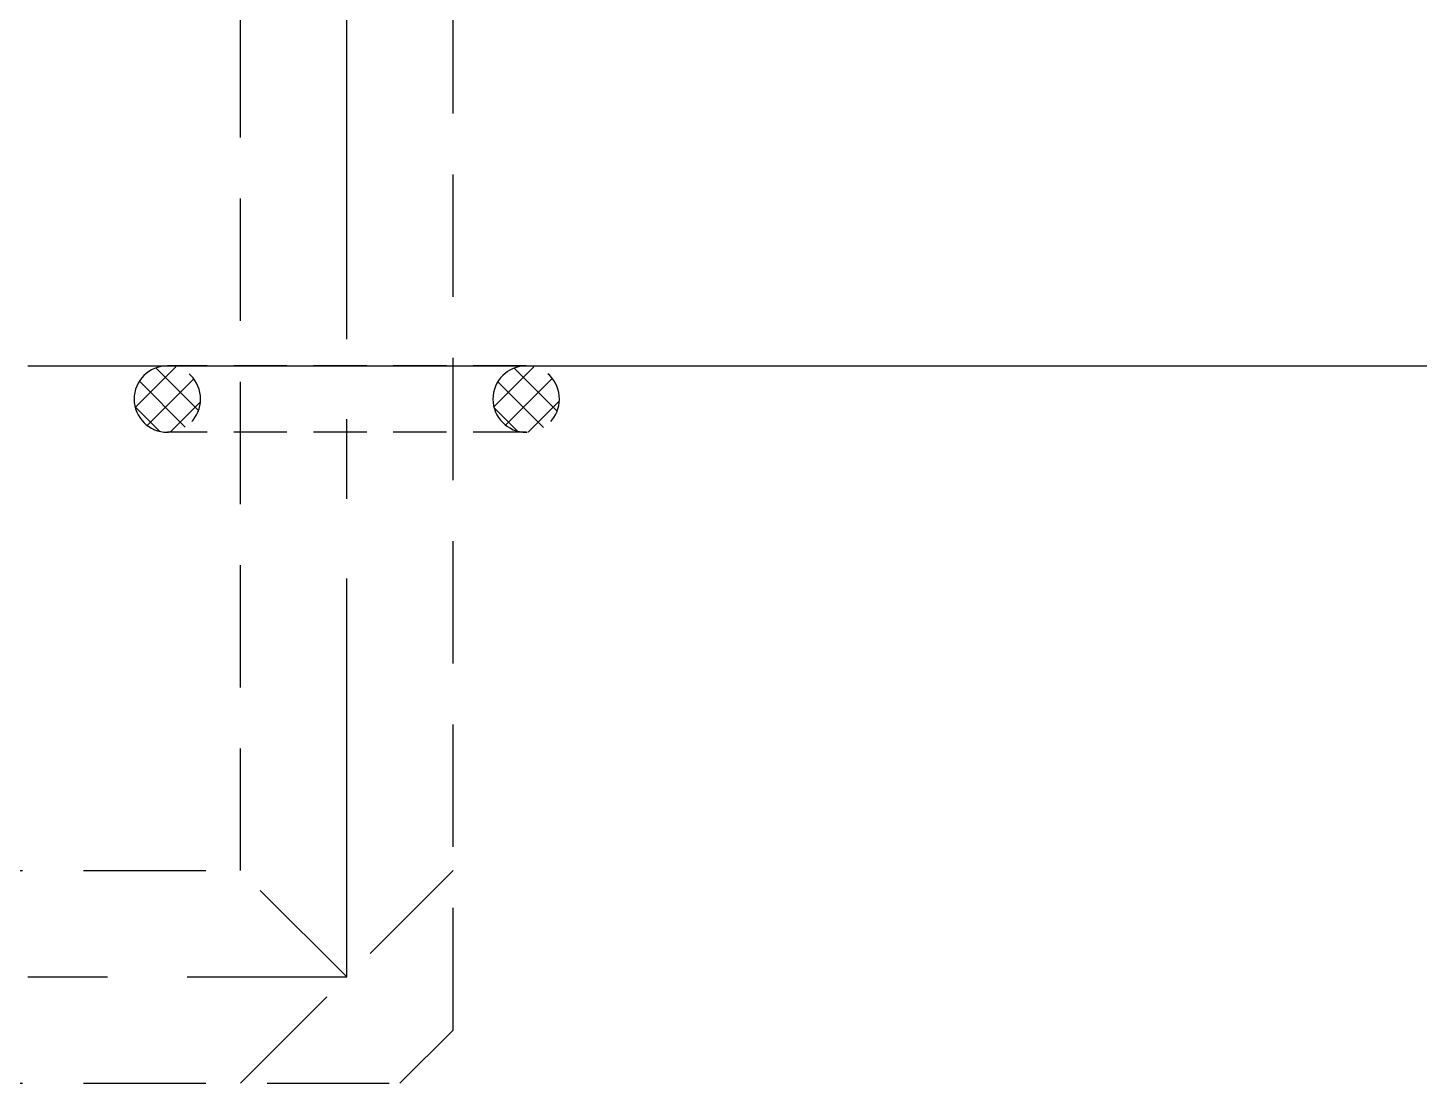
# Model space of a CAD drawing. Header units: millimetres. Extents: x 28656 to 29764, y -21384 to -20601.
# Drawn here: x 29143.3 to 29195.6, y -21216.3 to -21176.6 of the extents above; entities that cross this region are included whole.
import ezdxf

# ---------------------------------------------------------------- set-up
doc = ezdxf.new("R2010")
doc.units = ezdxf.units.MM
doc.header["$LTSCALE"] = 8
doc.linetypes.add('CENTER', pattern=[2, 1.25, -0.25, 0.25, -0.25])
doc.linetypes.add('HIDDEN', pattern=[0.375, 0.25, -0.125])
doc.layers.add('Cav-cor', color=30, linetype='Continuous')
doc.layers.add('WT', color=4, linetype='Continuous')

# ---------------------------------------------------------------- blocks, each defined once
blk = doc.blocks.new('20150513.134757')
at = {"layer": 'WT', "linetype": 'HIDDEN'}
h = blk.add_hatch(dxfattribs=at)
h.set_pattern_fill('ANSI37', color=125, scale=0.25, angle=180, style=0)
h.set_pattern_definition([(135, (36119.48756, -17509.4995), (0.561266008, 0.561266008), []), (45, (36119.48756, -17509.4995), (0.561266008, -0.561266008), [])])
h.paths.add_polyline_path([(-8, 1.25, -1), (-5.5, 1.25, -1)])
h.paths.add_polyline_path([(5.5, 1.25, -1), (8, 1.25, -1)])
at = {"layer": 'WT', "color": 125, "linetype": 'HIDDEN'}
for p, q in [((-6.75, 2.5), (6.75, 2.5)), ((-6.75, 0), (6.75, 0))]:
    blk.add_line(p, q, dxfattribs=at)
for centre in [(-6.75, 1.25), (6.75, 1.25)]:
    blk.add_circle(centre, 1.25, dxfattribs=at)

msp = doc.modelspace()

# ---------------------------------------------------------------- linework, layer by layer
at = {"layer": 'Cav-cor', "color": 241}
msp.add_line((29143.28, -21189.289), (29263.28, -21189.289), dxfattribs=at)
at = {"layer": 'WT', "color": 125, "linetype": 'CENTER', "ltscale": 1.5}
for p, q in [((29155.28, -21212.289), (29155.28, -21163.289)), ((29053.28, -21212.289), (29155.28, -21212.289))]:
    msp.add_line(p, q, dxfattribs=at)
at = {"layer": 'WT', "color": 125, "linetype": 'HIDDEN', "ltscale": 2.3}
for p, q in [((29151.28, -21208.289), (29151.28, -21167.289)), ((29159.28, -21214.289), (29159.28, -21167.289)), ((29083.28, -21208.289), (29151.28, -21208.289)), ((29155.28, -21212.289), (29151.28, -21208.289)), ((29151.28, -21216.289), (29159.28, -21208.289)), ((29157.28, -21216.289), (29159.28, -21214.289)), ((29083.28, -21216.289), (29157.28, -21216.289))]:
    msp.add_line(p, q, dxfattribs=at)

# ---------------------------------------------------------------- block references
at = {"layer": 'WT', "color": 125, "linetype": 'HIDDEN', "ltscale": 2.3, "xscale": -1}
msp.add_blockref('20150513.134757', (29155.28, -21191.789), dxfattribs=at)

doc.saveas('drawing.dxf')
